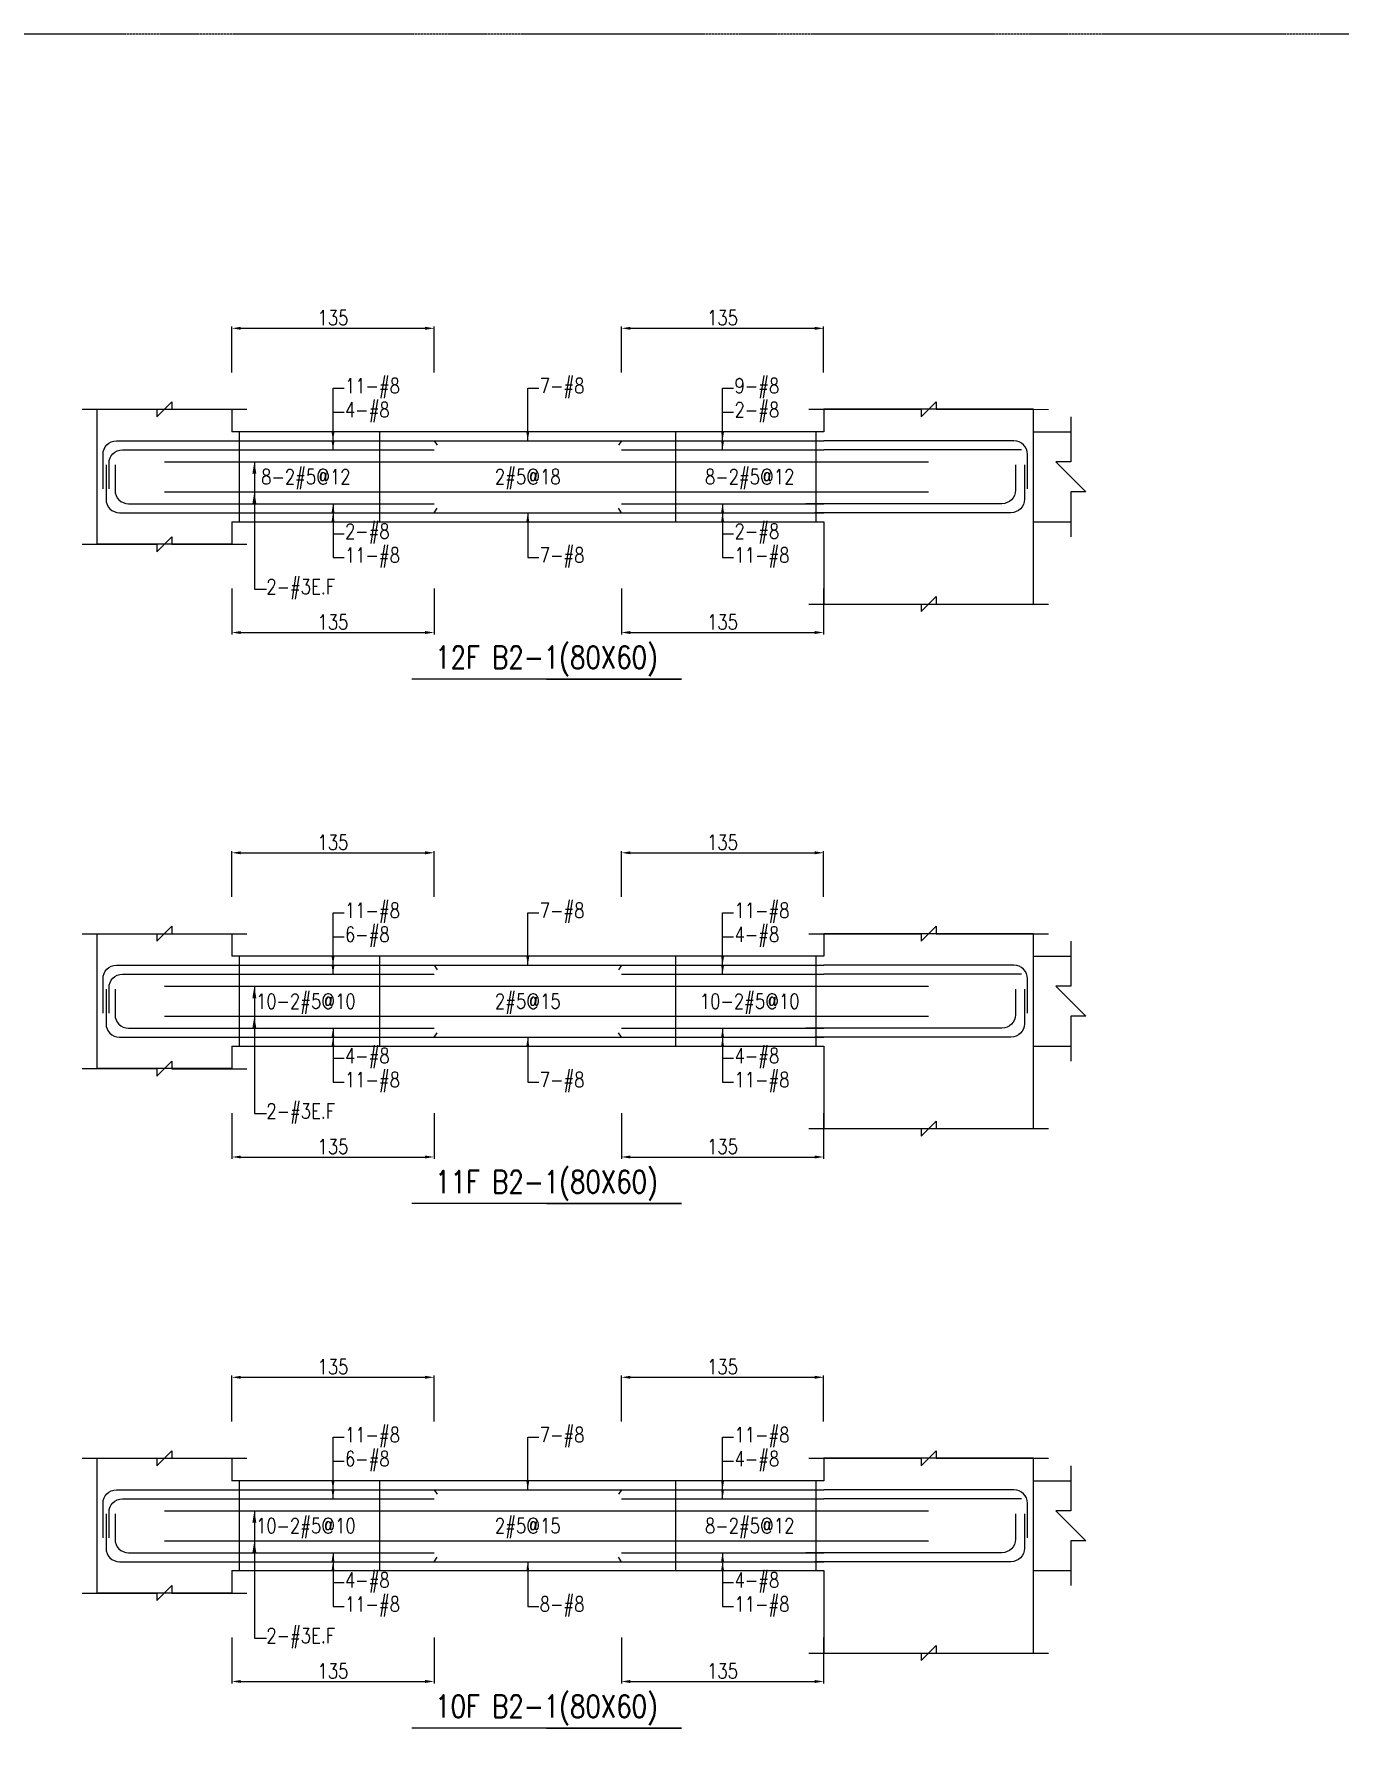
# Model space of a CAD drawing. Header units: millimetres. Extents: x 0 to 84580, y -12276 to 4373.
# Drawn here: x 34888 to 35759, y 935 to 2069 of the extents above; entities that cross this region are included whole.
import ezdxf
from ezdxf.enums import TextEntityAlignment as Align

# ---------------------------------------------------------------- set-up
doc = ezdxf.new("R2010")
doc.units = ezdxf.units.MM
doc.header["$MEASUREMENT"] = 0
doc.linetypes.add('CENTER', pattern=[2, 1.25, -0.25, 0.25, -0.25])
for name, color, linetype in [('S-DIM', 2, 'Continuous'), ('S-GRID', 1, 'CENTER'), ('S-LEADER', 2, 'Continuous'), ('S-RC', 130, 'Continuous'), ('S-REINF', 6, 'Continuous'), ('S-TEXT', 2, 'Continuous')]:
    doc.layers.add(name, color=color, linetype=linetype)
doc.styles.add('CS4', font='romans.shx', dxfattribs={"width": 0.8, "bigfont": 'lsp.shx'})
doc.styles.get("Standard").update_dxf_attribs({"font": 'arial.ttf'})
doc.dimstyles.new('ISO-25', dxfattribs={"dimtxt": 2.5, "dimasz": 2.5, "dimexe": 1.25, "dimexo": 0.625, "dimtad": 1, "dimtxsty": 'Standard', "dimcen": 2.5, "dimadec": 0, "dimazin": 0, "dimtfac": 1, "dimtmove": 0, "dimatfit": 3, "dimfxl": 0, "dimarcsym": 0})

# ---------------------------------------------------------------- blocks, each defined once
blk = doc.blocks.new('*D252')
at = {"layer": 'DEFPOINTS', "color": 0, "transparency": 16777216}
for p in [(35155.2, 1172.6), (35020.2, 1142.6), (35155.2, 1142.6)]:
    blk.add_point(p, dxfattribs=at)
at = {"layer": 'S-DIM', "color": 0, "lineweight": -2, "transparency": 16777216}
for p, q in [((35020.2, 1143.2), (35020.2, 1173.8)), ((35026.2, 1172.6), (35149.2, 1172.6)), ((35155.2, 1143.2), (35155.2, 1173.8))]:
    blk.add_line(p, q, dxfattribs=at)
at = {"layer": 'S-DIM', "color": 0, "transparency": 16777216}
for points in [[(35026.2, 1173.6), (35026.2, 1171.6), (35020.2, 1172.6)], [(35149.2, 1173.6), (35149.2, 1171.6), (35155.2, 1172.6)]]:
    blk.add_solid(points, dxfattribs=at)
at = {"layer": 'S-DIM', "color": 0, "transparency": 16777216, "insert": (35087.7, 1179.6), "char_height": 10, "attachment_point": 5, "style": 'CS4'}
blk.add_mtext('135', dxfattribs=at)
blk = doc.blocks.new('*D253')
at = {"layer": 'DEFPOINTS', "color": 0, "transparency": 16777216}
for p in [(35415.2, 1172.6), (35280.2, 1142.6), (35415.2, 1142.6)]:
    blk.add_point(p, dxfattribs=at)
at = {"layer": 'S-DIM', "color": 0, "lineweight": -2, "transparency": 16777216}
for p, q in [((35280.2, 1143.2), (35280.2, 1173.8)), ((35286.2, 1172.6), (35409.2, 1172.6)), ((35415.2, 1143.2), (35415.2, 1173.8))]:
    blk.add_line(p, q, dxfattribs=at)
at = {"layer": 'S-DIM', "color": 0, "transparency": 16777216}
for points in [[(35286.2, 1173.6), (35286.2, 1171.6), (35280.2, 1172.6)], [(35409.2, 1173.6), (35409.2, 1171.6), (35415.2, 1172.6)]]:
    blk.add_solid(points, dxfattribs=at)
at = {"layer": 'S-DIM', "color": 0, "transparency": 16777216, "insert": (35347.7, 1179.6), "char_height": 10, "attachment_point": 5, "style": 'CS4'}
blk.add_mtext('135', dxfattribs=at)
blk = doc.blocks.new('*D254')
at = {"layer": 'DEFPOINTS', "color": 0, "transparency": 16777216}
for p in [(35020.2, 999.6), (35155.2, 999.6), (35155.2, 969.6)]:
    blk.add_point(p, dxfattribs=at)
at = {"layer": 'S-DIM', "color": 0, "lineweight": -2, "transparency": 16777216}
for p, q in [((35020.2, 998.9), (35020.2, 968.3)), ((35155.2, 998.9), (35155.2, 968.3)), ((35026.2, 969.6), (35149.2, 969.6))]:
    blk.add_line(p, q, dxfattribs=at)
at = {"layer": 'S-DIM', "color": 0, "transparency": 16777216}
for points in [[(35026.2, 970.6), (35026.2, 968.6), (35020.2, 969.6)], [(35149.2, 970.6), (35149.2, 968.6), (35155.2, 969.6)]]:
    blk.add_solid(points, dxfattribs=at)
at = {"layer": 'S-DIM', "color": 0, "transparency": 16777216, "insert": (35087.7, 976.6), "char_height": 10, "attachment_point": 5, "style": 'CS4'}
blk.add_mtext('135', dxfattribs=at)
blk = doc.blocks.new('*D255')
at = {"layer": 'DEFPOINTS', "color": 0, "transparency": 16777216}
for p in [(35280.2, 999.6), (35415.2, 999.6), (35415.2, 969.6)]:
    blk.add_point(p, dxfattribs=at)
at = {"layer": 'S-DIM', "color": 0, "lineweight": -2, "transparency": 16777216}
for p, q in [((35280.2, 998.9), (35280.2, 968.3)), ((35415.2, 998.9), (35415.2, 968.3)), ((35286.2, 969.6), (35409.2, 969.6))]:
    blk.add_line(p, q, dxfattribs=at)
at = {"layer": 'S-DIM', "color": 0, "transparency": 16777216}
for points in [[(35286.2, 970.6), (35286.2, 968.6), (35280.2, 969.6)], [(35409.2, 970.6), (35409.2, 968.6), (35415.2, 969.6)]]:
    blk.add_solid(points, dxfattribs=at)
at = {"layer": 'S-DIM', "color": 0, "transparency": 16777216, "insert": (35347.7, 976.6), "char_height": 10, "attachment_point": 5, "style": 'CS4'}
blk.add_mtext('135', dxfattribs=at)
blk = doc.blocks.new('*D256')
at = {"layer": 'DEFPOINTS', "color": 0, "transparency": 16777216}
for p in [(35155.2, 1522.6), (35020.2, 1492.6), (35155.2, 1492.6)]:
    blk.add_point(p, dxfattribs=at)
at = {"layer": 'S-DIM', "color": 0, "lineweight": -2, "transparency": 16777216}
for p, q in [((35020.2, 1493.2), (35020.2, 1523.8)), ((35026.2, 1522.6), (35149.2, 1522.6)), ((35155.2, 1493.2), (35155.2, 1523.8))]:
    blk.add_line(p, q, dxfattribs=at)
at = {"layer": 'S-DIM', "color": 0, "transparency": 16777216}
for points in [[(35026.2, 1523.6), (35026.2, 1521.6), (35020.2, 1522.6)], [(35149.2, 1523.6), (35149.2, 1521.6), (35155.2, 1522.6)]]:
    blk.add_solid(points, dxfattribs=at)
at = {"layer": 'S-DIM', "color": 0, "transparency": 16777216, "insert": (35087.7, 1529.6), "char_height": 10, "attachment_point": 5, "style": 'CS4'}
blk.add_mtext('135', dxfattribs=at)
blk = doc.blocks.new('*D257')
at = {"layer": 'DEFPOINTS', "color": 0, "transparency": 16777216}
for p in [(35415.2, 1522.6), (35280.2, 1492.6), (35415.2, 1492.6)]:
    blk.add_point(p, dxfattribs=at)
at = {"layer": 'S-DIM', "color": 0, "lineweight": -2, "transparency": 16777216}
for p, q in [((35280.2, 1493.2), (35280.2, 1523.8)), ((35286.2, 1522.6), (35409.2, 1522.6)), ((35415.2, 1493.2), (35415.2, 1523.8))]:
    blk.add_line(p, q, dxfattribs=at)
at = {"layer": 'S-DIM', "color": 0, "transparency": 16777216}
for points in [[(35286.2, 1523.6), (35286.2, 1521.6), (35280.2, 1522.6)], [(35409.2, 1523.6), (35409.2, 1521.6), (35415.2, 1522.6)]]:
    blk.add_solid(points, dxfattribs=at)
at = {"layer": 'S-DIM', "color": 0, "transparency": 16777216, "insert": (35347.7, 1529.6), "char_height": 10, "attachment_point": 5, "style": 'CS4'}
blk.add_mtext('135', dxfattribs=at)
blk = doc.blocks.new('*D258')
at = {"layer": 'DEFPOINTS', "color": 0, "transparency": 16777216}
for p in [(35020.2, 1349.6), (35155.2, 1349.6), (35155.2, 1319.6)]:
    blk.add_point(p, dxfattribs=at)
at = {"layer": 'S-DIM', "color": 0, "lineweight": -2, "transparency": 16777216}
for p, q in [((35020.2, 1348.9), (35020.2, 1318.3)), ((35155.2, 1348.9), (35155.2, 1318.3)), ((35026.2, 1319.6), (35149.2, 1319.6))]:
    blk.add_line(p, q, dxfattribs=at)
at = {"layer": 'S-DIM', "color": 0, "transparency": 16777216}
for points in [[(35026.2, 1320.6), (35026.2, 1318.6), (35020.2, 1319.6)], [(35149.2, 1320.6), (35149.2, 1318.6), (35155.2, 1319.6)]]:
    blk.add_solid(points, dxfattribs=at)
at = {"layer": 'S-DIM', "color": 0, "transparency": 16777216, "insert": (35087.7, 1326.6), "char_height": 10, "attachment_point": 5, "style": 'CS4'}
blk.add_mtext('135', dxfattribs=at)
blk = doc.blocks.new('*D259')
at = {"layer": 'DEFPOINTS', "color": 0, "transparency": 16777216}
for p in [(35280.2, 1349.6), (35415.2, 1349.6), (35415.2, 1319.6)]:
    blk.add_point(p, dxfattribs=at)
at = {"layer": 'S-DIM', "color": 0, "lineweight": -2, "transparency": 16777216}
for p, q in [((35280.2, 1348.9), (35280.2, 1318.3)), ((35415.2, 1348.9), (35415.2, 1318.3)), ((35286.2, 1319.6), (35409.2, 1319.6))]:
    blk.add_line(p, q, dxfattribs=at)
at = {"layer": 'S-DIM', "color": 0, "transparency": 16777216}
for points in [[(35286.2, 1320.6), (35286.2, 1318.6), (35280.2, 1319.6)], [(35409.2, 1320.6), (35409.2, 1318.6), (35415.2, 1319.6)]]:
    blk.add_solid(points, dxfattribs=at)
at = {"layer": 'S-DIM', "color": 0, "transparency": 16777216, "insert": (35347.7, 1326.6), "char_height": 10, "attachment_point": 5, "style": 'CS4'}
blk.add_mtext('135', dxfattribs=at)
blk = doc.blocks.new('*D260')
at = {"layer": 'DEFPOINTS', "color": 0, "transparency": 16777216}
for p in [(35155.2, 1872.6), (35020.2, 1842.6), (35155.2, 1842.6)]:
    blk.add_point(p, dxfattribs=at)
at = {"layer": 'S-DIM', "color": 0, "lineweight": -2, "transparency": 16777216}
for p, q in [((35020.2, 1843.2), (35020.2, 1873.8)), ((35026.2, 1872.6), (35149.2, 1872.6)), ((35155.2, 1843.2), (35155.2, 1873.8))]:
    blk.add_line(p, q, dxfattribs=at)
at = {"layer": 'S-DIM', "color": 0, "transparency": 16777216}
for points in [[(35026.2, 1873.6), (35026.2, 1871.6), (35020.2, 1872.6)], [(35149.2, 1873.6), (35149.2, 1871.6), (35155.2, 1872.6)]]:
    blk.add_solid(points, dxfattribs=at)
at = {"layer": 'S-DIM', "color": 0, "transparency": 16777216, "insert": (35087.7, 1879.6), "char_height": 10, "attachment_point": 5, "style": 'CS4'}
blk.add_mtext('135', dxfattribs=at)
blk = doc.blocks.new('*D261')
at = {"layer": 'DEFPOINTS', "color": 0, "transparency": 16777216}
for p in [(35415.2, 1872.6), (35280.2, 1842.6), (35415.2, 1842.6)]:
    blk.add_point(p, dxfattribs=at)
at = {"layer": 'S-DIM', "color": 0, "lineweight": -2, "transparency": 16777216}
for p, q in [((35280.2, 1843.2), (35280.2, 1873.8)), ((35286.2, 1872.6), (35409.2, 1872.6)), ((35415.2, 1843.2), (35415.2, 1873.8))]:
    blk.add_line(p, q, dxfattribs=at)
at = {"layer": 'S-DIM', "color": 0, "transparency": 16777216}
for points in [[(35286.2, 1873.6), (35286.2, 1871.6), (35280.2, 1872.6)], [(35409.2, 1873.6), (35409.2, 1871.6), (35415.2, 1872.6)]]:
    blk.add_solid(points, dxfattribs=at)
at = {"layer": 'S-DIM', "color": 0, "transparency": 16777216, "insert": (35347.7, 1879.6), "char_height": 10, "attachment_point": 5, "style": 'CS4'}
blk.add_mtext('135', dxfattribs=at)
blk = doc.blocks.new('*D262')
at = {"layer": 'DEFPOINTS', "color": 0, "transparency": 16777216}
for p in [(35020.2, 1699.6), (35155.2, 1699.6), (35155.2, 1669.6)]:
    blk.add_point(p, dxfattribs=at)
at = {"layer": 'S-DIM', "color": 0, "lineweight": -2, "transparency": 16777216}
for p, q in [((35020.2, 1698.9), (35020.2, 1668.3)), ((35155.2, 1698.9), (35155.2, 1668.3)), ((35026.2, 1669.6), (35149.2, 1669.6))]:
    blk.add_line(p, q, dxfattribs=at)
at = {"layer": 'S-DIM', "color": 0, "transparency": 16777216}
for points in [[(35026.2, 1670.6), (35026.2, 1668.6), (35020.2, 1669.6)], [(35149.2, 1670.6), (35149.2, 1668.6), (35155.2, 1669.6)]]:
    blk.add_solid(points, dxfattribs=at)
at = {"layer": 'S-DIM', "color": 0, "transparency": 16777216, "insert": (35087.7, 1676.6), "char_height": 10, "attachment_point": 5, "style": 'CS4'}
blk.add_mtext('135', dxfattribs=at)
blk = doc.blocks.new('*D263')
at = {"layer": 'DEFPOINTS', "color": 0, "transparency": 16777216}
for p in [(35280.2, 1699.6), (35415.2, 1699.6), (35415.2, 1669.6)]:
    blk.add_point(p, dxfattribs=at)
at = {"layer": 'S-DIM', "color": 0, "lineweight": -2, "transparency": 16777216}
for p, q in [((35280.2, 1698.9), (35280.2, 1668.3)), ((35415.2, 1698.9), (35415.2, 1668.3)), ((35286.2, 1669.6), (35409.2, 1669.6))]:
    blk.add_line(p, q, dxfattribs=at)
at = {"layer": 'S-DIM', "color": 0, "transparency": 16777216}
for points in [[(35286.2, 1670.6), (35286.2, 1668.6), (35280.2, 1669.6)], [(35409.2, 1670.6), (35409.2, 1668.6), (35415.2, 1669.6)]]:
    blk.add_solid(points, dxfattribs=at)
at = {"layer": 'S-DIM', "color": 0, "transparency": 16777216, "insert": (35347.7, 1676.6), "char_height": 10, "attachment_point": 5, "style": 'CS4'}
blk.add_mtext('135', dxfattribs=at)

msp = doc.modelspace()

# ---------------------------------------------------------------- linework, layer by layer
for p, q in [((35555.225, 1803.558), (35580.225, 1803.558)), ((35555.225, 1743.558), (35580.225, 1743.558)), ((35555.225, 1453.558), (35580.225, 1453.558)), ((35555.225, 1393.558), (35580.225, 1393.558)), ((35555.225, 1103.558), (35580.225, 1103.558)), ((35555.225, 1043.558), (35580.225, 1043.558))]:
    msp.add_line(p, q)
at = {"layer": 'S-GRID'}
msp.add_lwpolyline([(32603, 0), (35832, 0), (35832, 2069), (32603, 2069), (32603, 0)], dxfattribs=at)
at = {"layer": 'S-RC'}
for points in [[(34920.225, 1818.558), (34970.225, 1818.548), (34970.224, 1813.548), (34980.226, 1823.546), (34980.225, 1818.546), (35030.225, 1818.536)], [(35020.225, 1743.558), (35020.225, 1728.558), (34930.225, 1728.558), (34930.225, 1818.558), (35020.225, 1818.558), (35020.225, 1803.558)], [(35405.225, 1818.558), (35480.225, 1818.543), (35480.224, 1813.543), (35490.226, 1823.541), (35490.225, 1818.541), (35565.225, 1818.526)], [(35415.225, 1743.558), (35415.225, 1688.558), (35555.225, 1688.558), (35555.225, 1818.558), (35415.225, 1818.558), (35415.225, 1803.558)], [(35580.225, 1813.558), (35580.225, 1783.558), (35570.225, 1783.558), (35590.225, 1763.558), (35580.225, 1763.558), (35580.225, 1733.558)], [(35415.225, 1803.558), (35020.225, 1803.558)], [(35020.225, 1743.558), (35415.225, 1743.558)], [(34920.225, 1728.558), (34970.225, 1728.548), (34970.224, 1723.548), (34980.226, 1733.546), (34980.225, 1728.546), (35030.225, 1728.536)], [(35405.225, 1688.558), (35480.225, 1688.543), (35480.224, 1683.543), (35490.226, 1693.541), (35490.225, 1688.541), (35565.225, 1688.526)], [(35230.225, 1638.558), (35320.225, 1638.558), (35140.225, 1638.558)], [(34920.225, 1468.558), (34970.225, 1468.548), (34970.224, 1463.548), (34980.226, 1473.546), (34980.225, 1468.546), (35030.225, 1468.536)], [(35020.225, 1393.558), (35020.225, 1378.558), (34930.225, 1378.558), (34930.225, 1468.558), (35020.225, 1468.558), (35020.225, 1453.558)], [(35405.225, 1468.558), (35480.225, 1468.543), (35480.224, 1463.543), (35490.226, 1473.541), (35490.225, 1468.541), (35565.225, 1468.526)], [(35415.225, 1393.558), (35415.225, 1338.558), (35555.225, 1338.558), (35555.225, 1468.558), (35415.225, 1468.558), (35415.225, 1453.558)], [(35580.225, 1463.558), (35580.225, 1433.558), (35570.225, 1433.558), (35590.225, 1413.558), (35580.225, 1413.558), (35580.225, 1383.558)], [(35415.225, 1453.558), (35020.225, 1453.558)], [(35020.225, 1393.558), (35415.225, 1393.558)], [(34920.225, 1378.558), (34970.225, 1378.548), (34970.224, 1373.548), (34980.226, 1383.546), (34980.225, 1378.546), (35030.225, 1378.536)], [(35405.225, 1338.558), (35480.225, 1338.543), (35480.224, 1333.543), (35490.226, 1343.541), (35490.225, 1338.541), (35565.225, 1338.526)], [(35230.225, 1288.558), (35320.225, 1288.558), (35140.225, 1288.558)], [(34920.225, 1118.558), (34970.225, 1118.548), (34970.224, 1113.548), (34980.226, 1123.546), (34980.225, 1118.546), (35030.225, 1118.536)], [(35405.225, 1118.558), (35480.225, 1118.543), (35480.224, 1113.543), (35490.226, 1123.541), (35490.225, 1118.541), (35565.225, 1118.526)], [(35020.225, 1043.558), (35020.225, 1028.558), (34930.225, 1028.558), (34930.225, 1118.558), (35020.225, 1118.558), (35020.225, 1103.558)], [(35415.225, 1043.558), (35415.225, 988.558), (35555.225, 988.558), (35555.225, 1118.558), (35415.225, 1118.558), (35415.225, 1103.558)], [(35580.225, 1113.558), (35580.225, 1083.558), (35570.225, 1083.558), (35590.225, 1063.558), (35580.225, 1063.558), (35580.225, 1033.558)], [(35415.225, 1103.558), (35020.225, 1103.558)], [(34920.225, 1028.558), (34970.225, 1028.548), (34970.224, 1023.548), (34980.226, 1033.546), (34980.225, 1028.546), (35030.225, 1028.536)], [(35020.225, 1043.558), (35415.225, 1043.558)], [(35405.225, 988.558), (35480.225, 988.543), (35480.224, 983.543), (35490.226, 993.541), (35490.225, 988.541), (35565.225, 988.526)], [(35230.225, 938.558), (35320.225, 938.558), (35140.225, 938.558)]]:
    msp.add_lwpolyline(points, dxfattribs=at)
at = {"layer": 'S-REINF'}
for points in [[(34934.225, 1765.558), (34934.225, 1788.558, -0.41421356), (34943.225, 1797.558), (35020.225, 1797.558)], [(35551.225, 1765.558), (35551.225, 1788.558, 0.41421356), (35542.225, 1797.558), (35415.225, 1797.558)], [(34936.225, 1781.558), (34936.225, 1758.558, 0.41421356), (34945.225, 1749.558), (35020.225, 1749.558)], [(34938.225, 1765.558), (34938.225, 1782.558, -0.41421356), (34947.225, 1791.558), (35020.225, 1791.558)], [(34942.225, 1781.558), (34942.225, 1764.558, 0.41421356), (34951.225, 1755.558), (35020.225, 1755.558)], [(35543.225, 1781.558), (35543.225, 1764.558, -0.41421356), (35534.225, 1755.558), (35403.225, 1755.558)], [(35549.225, 1781.558), (35549.225, 1758.558, -0.41421356), (35540.225, 1749.558), (35409.225, 1749.558)], [(34934.225, 1415.558), (34934.225, 1438.558, -0.41421356), (34943.225, 1447.558), (35020.225, 1447.558)], [(34938.225, 1415.558), (34938.225, 1432.558, -0.41421356), (34947.225, 1441.558), (35020.225, 1441.558)], [(35551.225, 1415.558), (35551.225, 1438.558, 0.41421356), (35542.225, 1447.558), (35415.225, 1447.558)], [(34936.225, 1431.558), (34936.225, 1408.558, 0.41421356), (34945.225, 1399.558), (35020.225, 1399.558)], [(34942.225, 1431.558), (34942.225, 1414.558, 0.41421356), (34951.225, 1405.558), (35020.225, 1405.558)], [(35543.225, 1431.558), (35543.225, 1414.558, -0.41421356), (35534.225, 1405.558), (35403.225, 1405.558)], [(35549.225, 1431.558), (35549.225, 1408.558, -0.41421356), (35540.225, 1399.558), (35409.225, 1399.558)], [(34934.225, 1065.558), (34934.225, 1088.558, -0.41421356), (34943.225, 1097.558), (35020.225, 1097.558)], [(34938.225, 1065.558), (34938.225, 1082.558, -0.41421356), (34947.225, 1091.558), (35020.225, 1091.558)], [(35551.225, 1065.558), (35551.225, 1088.558, 0.41421356), (35542.225, 1097.558), (35415.225, 1097.558)], [(34936.225, 1081.558), (34936.225, 1058.558, 0.41421356), (34945.225, 1049.558), (35020.225, 1049.558)], [(34942.225, 1081.558), (34942.225, 1064.558, 0.41421356), (34951.225, 1055.558), (35020.225, 1055.558)], [(35543.225, 1081.558), (35543.225, 1064.558, -0.41421356), (35534.225, 1055.558), (35403.225, 1055.558)], [(35549.225, 1081.558), (35549.225, 1058.558, -0.41421356), (35540.225, 1049.558), (35409.225, 1049.558)]]:
    msp.add_lwpolyline(points, format="xyb", dxfattribs=at)
for points in [[(35020.225, 1797.558), (35155.225, 1797.558)], [(35155.225, 1797.558), (35157.225, 1794.558)], [(35155.225, 1797.558), (35280.225, 1797.558)], [(35280.225, 1797.558), (35278.225, 1794.558)], [(35280.225, 1797.558), (35415.225, 1797.558)], [(35020.225, 1791.558), (35155.225, 1791.558)], [(35280.225, 1791.558), (35415.225, 1791.558)], [(35547.225, 1791.558), (35415.225, 1791.558)], [(35020.225, 1755.558), (35155.225, 1755.558)], [(35020.225, 1749.558), (35155.225, 1749.558)], [(35155.225, 1749.558), (35157.225, 1752.558)], [(35155.225, 1749.558), (35280.225, 1749.558)], [(35280.225, 1749.558), (35278.225, 1752.558)], [(35280.225, 1755.558), (35415.225, 1755.558)], [(35280.225, 1749.558), (35415.225, 1749.558)], [(35020.225, 1447.558), (35155.225, 1447.558)], [(35020.225, 1441.558), (35155.225, 1441.558)], [(35155.225, 1447.558), (35157.225, 1444.558)], [(35155.225, 1447.558), (35280.225, 1447.558)], [(35280.225, 1447.558), (35278.225, 1444.558)], [(35280.225, 1447.558), (35415.225, 1447.558)], [(35280.225, 1441.558), (35415.225, 1441.558)], [(35547.225, 1441.558), (35415.225, 1441.558)], [(35020.225, 1405.558), (35155.225, 1405.558)], [(35020.225, 1399.558), (35155.225, 1399.558)], [(35155.225, 1399.558), (35157.225, 1402.558)], [(35155.225, 1399.558), (35280.225, 1399.558)], [(35280.225, 1399.558), (35278.225, 1402.558)], [(35280.225, 1405.558), (35415.225, 1405.558)], [(35280.225, 1399.558), (35415.225, 1399.558)], [(35020.225, 1097.558), (35155.225, 1097.558)], [(35020.225, 1091.558), (35155.225, 1091.558)], [(35155.225, 1097.558), (35157.225, 1094.558)], [(35155.225, 1097.558), (35280.225, 1097.558)], [(35280.225, 1097.558), (35278.225, 1094.558)], [(35280.225, 1097.558), (35415.225, 1097.558)], [(35280.225, 1091.558), (35415.225, 1091.558)], [(35547.225, 1091.558), (35415.225, 1091.558)], [(35020.225, 1055.558), (35155.225, 1055.558)], [(35280.225, 1055.558), (35415.225, 1055.558)], [(35020.225, 1049.558), (35155.225, 1049.558)], [(35155.225, 1049.558), (35157.225, 1052.558)], [(35155.225, 1049.558), (35280.225, 1049.558)], [(35280.225, 1049.558), (35278.225, 1052.558)], [(35280.225, 1049.558), (35415.225, 1049.558)]]:
    msp.add_lwpolyline(points, dxfattribs=at)
at = {"layer": 'S-REINF', "color": 1}
for points in [[(35025.225, 1743.558), (35025.225, 1803.558)], [(35118.975, 1743.558), (35118.975, 1803.558)], [(35316.475, 1743.558), (35316.475, 1803.558)], [(35410.225, 1743.558), (35410.225, 1803.558)], [(34975.225, 1783.558), (35485.225, 1783.558)], [(34975.225, 1763.558), (35485.225, 1763.558)], [(35025.225, 1393.558), (35025.225, 1453.558)], [(35118.975, 1393.558), (35118.975, 1453.558)], [(35316.475, 1393.558), (35316.475, 1453.558)], [(35410.225, 1393.558), (35410.225, 1453.558)], [(34975.225, 1433.558), (35485.225, 1433.558)], [(34975.225, 1413.558), (35485.225, 1413.558)], [(35025.225, 1043.558), (35025.225, 1103.558)], [(35118.975, 1043.558), (35118.975, 1103.558)], [(35316.475, 1043.558), (35316.475, 1103.558)], [(35410.225, 1043.558), (35410.225, 1103.558)], [(34975.225, 1083.558), (35485.225, 1083.558)], [(34975.225, 1063.558), (35485.225, 1063.558)]]:
    msp.add_lwpolyline(points, dxfattribs=at)

# ---------------------------------------------------------------- texts
at = {"layer": 'S-LEADER', "char_height": 10, "attachment_point": 4, "style": 'CS4'}
for s, insert in [('11-#8', (35095.725, 1832.558)), ('7-#8', (35225.725, 1832.558)), ('9-#8', (35355.725, 1832.558)), ('4-#8', (35095.725, 1816.558)), ('2-#8', (35355.725, 1816.558)), ('2-#8', (35095.725, 1735.558)), ('2-#8', (35355.725, 1735.558)), ('11-#8', (35095.725, 1719.558)), ('7-#8', (35225.725, 1719.558)), ('11-#8', (35355.725, 1719.558)), ('11-#8', (35095.725, 1482.558)), ('7-#8', (35225.725, 1482.558)), ('11-#8', (35355.725, 1482.558)), ('6-#8', (35095.725, 1466.558)), ('4-#8', (35355.725, 1466.558)), ('4-#8', (35095.725, 1385.558)), ('4-#8', (35355.725, 1385.558)), ('11-#8', (35095.725, 1369.558)), ('7-#8', (35225.725, 1369.558)), ('11-#8', (35355.725, 1369.558)), ('11-#8', (35095.725, 1132.558)), ('7-#8', (35225.725, 1132.558)), ('11-#8', (35355.725, 1132.558)), ('6-#8', (35095.725, 1116.558)), ('4-#8', (35355.725, 1116.558)), ('4-#8', (35095.725, 1035.558)), ('4-#8', (35355.725, 1035.558)), ('11-#8', (35095.725, 1019.558)), ('8-#8', (35225.725, 1019.558)), ('11-#8', (35355.725, 1019.558))]:
    msp.add_mtext(s, dxfattribs=dict(at, insert=insert))
at = {"layer": 'S-LEADER', "color": 3, "char_height": 10, "attachment_point": 4, "style": 'CS4'}
for insert in [(35043.225, 1698.558), (35043.225, 1348.558), (35043.225, 998.558)]:
    msp.add_mtext('2-#3E.F', dxfattribs=dict(at, insert=insert))
at = {"layer": 'S-RC', "style": 'CS4', "width": 0.8}
for s, p in [('12F B2-1(80X60)', (35230.225, 1645.558)), ('11F B2-1(80X60)', (35230.225, 1295.558)), ('10F B2-1(80X60)', (35230.225, 945.558))]:
    msp.add_text(s, height=15, dxfattribs=at).set_placement(p, align=Align.CENTER)
at = {"layer": 'S-TEXT', "color": 1, "style": 'CS4', "width": 0.8}
for s, p in [('8-2#5@12', (35069.6, 1768.558)), ('2#5@18', (35217.725, 1768.558)), ('8-2#5@12', (35365.85, 1768.558)), ('10-2#5@10', (35069.6, 1418.558)), ('2#5@15', (35217.725, 1418.558)), ('10-2#5@10', (35365.85, 1418.558)), ('10-2#5@10', (35069.6, 1068.558)), ('2#5@15', (35217.725, 1068.558)), ('8-2#5@12', (35365.85, 1068.558))]:
    msp.add_text(s, height=10, dxfattribs=at).set_placement(p, align=Align.CENTER)

# ---------------------------------------------------------------- dimensions: what is measured, and where the dimension line sits
at = {"layer": 'S-DIM'}
for p1, p2, distance, picture, middle in [((35020.225, 1842.558), (35155.225, 1842.558), 30, '*D260', (35087.725, 1879.558)), ((35280.225, 1842.558), (35415.225, 1842.558), 30, '*D261', (35347.725, 1879.558)), ((35020.225, 1699.558), (35155.225, 1699.558), -30, '*D262', (35087.725, 1676.558)), ((35280.225, 1699.558), (35415.225, 1699.558), -30, '*D263', (35347.725, 1676.558)), ((35020.225, 1492.558), (35155.225, 1492.558), 30, '*D256', (35087.725, 1529.558)), ((35280.225, 1492.558), (35415.225, 1492.558), 30, '*D257', (35347.725, 1529.558)), ((35020.225, 1349.558), (35155.225, 1349.558), -30, '*D258', (35087.725, 1326.558)), ((35280.225, 1349.558), (35415.225, 1349.558), -30, '*D259', (35347.725, 1326.558)), ((35020.225, 1142.558), (35155.225, 1142.558), 30, '*D252', (35087.725, 1179.558)), ((35280.225, 1142.558), (35415.225, 1142.558), 30, '*D253', (35347.725, 1179.558)), ((35020.225, 999.558), (35155.225, 999.558), -30, '*D254', (35087.725, 976.558)), ((35280.225, 999.558), (35415.225, 999.558), -30, '*D255', (35347.725, 976.558))]:
    dim = msp.add_aligned_dim(p1=p1, p2=p2, distance=distance, dimstyle='ISO-25', override={"dimtxt": 10, "dimasz": 6, "dimgap": 2, "dimtxsty": 'CS4'}, dxfattribs=at)
    dim.commit()
    dim.dimension.update_dxf_attribs({"geometry": picture, "text_midpoint": middle})

# ---------------------------------------------------------------- leaders
at = {"layer": 'S-LEADER', "annotation_type": 0, "has_hookline": 1, "hookline_direction": 0}
for points, override, text_width in [([(35087.725, 1797.558), (35087.725, 1832.558), (35095.1, 1832.558)], {"dimasz": 6, "dimtad": 0}, 37.333), ([(35217.725, 1797.558), (35217.725, 1832.558), (35225.1, 1832.558)], {"dimasz": 6, "dimtad": 0}, 30.857), ([(35347.725, 1797.558), (35347.725, 1832.558), (35355.1, 1832.558)], {"dimasz": 6, "dimtad": 0}, 30.857), ([(35087.725, 1791.558), (35087.725, 1816.558), (35095.1, 1816.558)], {"dimasz": 6, "dimtad": 0}, 30.857), ([(35347.725, 1791.558), (35347.725, 1816.558), (35355.1, 1816.558)], {"dimasz": 6, "dimtad": 0}, 30.857), ([(35035.225, 1763.558), (35035.225, 1698.558), (35042.6, 1698.558)], {"dimasz": 8, "dimtad": 0}, 49.524), ([(35087.725, 1755.558), (35087.725, 1735.558), (35095.1, 1735.558)], {"dimasz": 6, "dimtad": 0}, 30.857), ([(35087.725, 1749.558), (35087.725, 1719.558), (35095.1, 1719.558)], {"dimasz": 6, "dimtad": 0}, 37.333), ([(35217.725, 1749.558), (35217.725, 1719.558), (35225.1, 1719.558)], {"dimasz": 6, "dimtad": 0}, 30.857), ([(35347.725, 1755.558), (35347.725, 1735.558), (35355.1, 1735.558)], {"dimasz": 6, "dimtad": 0}, 30.857), ([(35347.725, 1749.558), (35347.725, 1719.558), (35355.1, 1719.558)], {"dimasz": 6, "dimtad": 0}, 37.333), ([(35087.725, 1447.558), (35087.725, 1482.558), (35095.1, 1482.558)], {"dimasz": 6, "dimtad": 0}, 37.333), ([(35217.725, 1447.558), (35217.725, 1482.558), (35225.1, 1482.558)], {"dimasz": 6, "dimtad": 0}, 30.857), ([(35347.725, 1447.558), (35347.725, 1482.558), (35355.1, 1482.558)], {"dimasz": 6, "dimtad": 0}, 37.333), ([(35087.725, 1441.558), (35087.725, 1466.558), (35095.1, 1466.558)], {"dimasz": 6, "dimtad": 0}, 30.476), ([(35347.725, 1441.558), (35347.725, 1466.558), (35355.1, 1466.558)], {"dimasz": 6, "dimtad": 0}, 30.857), ([(35035.225, 1413.558), (35035.225, 1348.558), (35042.6, 1348.558)], {"dimasz": 8, "dimtad": 0}, 49.524), ([(35087.725, 1405.558), (35087.725, 1385.558), (35095.1, 1385.558)], {"dimasz": 6, "dimtad": 0}, 30.857), ([(35087.725, 1399.558), (35087.725, 1369.558), (35095.1, 1369.558)], {"dimasz": 6, "dimtad": 0}, 37.333), ([(35217.725, 1399.558), (35217.725, 1369.558), (35225.1, 1369.558)], {"dimasz": 6, "dimtad": 0}, 30.857), ([(35347.725, 1405.558), (35347.725, 1385.558), (35355.1, 1385.558)], {"dimasz": 6, "dimtad": 0}, 30.857), ([(35347.725, 1399.558), (35347.725, 1369.558), (35355.1, 1369.558)], {"dimasz": 6, "dimtad": 0}, 37.333), ([(35087.725, 1097.558), (35087.725, 1132.558), (35095.1, 1132.558)], {"dimasz": 6, "dimtad": 0}, 37.333), ([(35217.725, 1097.558), (35217.725, 1132.558), (35225.1, 1132.558)], {"dimasz": 6, "dimtad": 0}, 30.857), ([(35347.725, 1097.558), (35347.725, 1132.558), (35355.1, 1132.558)], {"dimasz": 6, "dimtad": 0}, 37.333), ([(35087.725, 1091.558), (35087.725, 1116.558), (35095.1, 1116.558)], {"dimasz": 6, "dimtad": 0}, 30.476), ([(35347.725, 1091.558), (35347.725, 1116.558), (35355.1, 1116.558)], {"dimasz": 6, "dimtad": 0}, 30.857), ([(35035.225, 1063.558), (35035.225, 998.558), (35042.6, 998.558)], {"dimasz": 8, "dimtad": 0}, 49.524), ([(35087.725, 1055.558), (35087.725, 1035.558), (35095.1, 1035.558)], {"dimasz": 6, "dimtad": 0}, 30.857), ([(35347.725, 1055.558), (35347.725, 1035.558), (35355.1, 1035.558)], {"dimasz": 6, "dimtad": 0}, 30.857), ([(35087.725, 1049.558), (35087.725, 1019.558), (35095.1, 1019.558)], {"dimasz": 6, "dimtad": 0}, 37.333), ([(35217.725, 1049.558), (35217.725, 1019.558), (35225.1, 1019.558)], {"dimasz": 6, "dimtad": 0}, 30.857), ([(35347.725, 1049.558), (35347.725, 1019.558), (35355.1, 1019.558)], {"dimasz": 6, "dimtad": 0}, 37.333)]:
    msp.add_leader(points, dimstyle='ISO-25', override=override, dxfattribs=dict(at, text_width=text_width))
at = {"layer": 'S-LEADER'}
for points in [[(35035.225, 1783.558), (35035.225, 1698.558), (35043.225, 1698.558)], [(35035.225, 1433.558), (35035.225, 1348.558), (35043.225, 1348.558)], [(35035.225, 1083.558), (35035.225, 998.558), (35043.225, 998.558)]]:
    msp.add_leader(points, dimstyle='ISO-25', override={"dimasz": 8}, dxfattribs=at)

doc.saveas('drawing.dxf')
